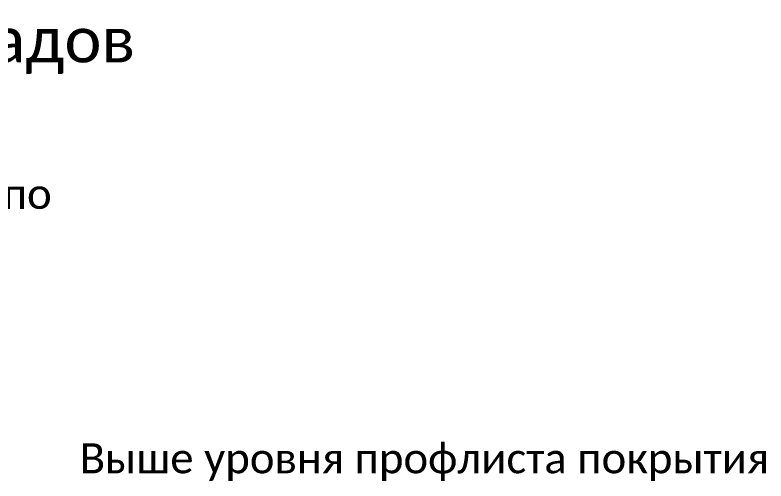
# Model space of a CAD drawing. Header units: millimetres. Extents: x -3689 to 3021565, y -698052 to -604547.
# Drawn here: x 2758552 to 2759053, y -668925 to -668614 of the extents above; entities that cross this region are included whole.
import ezdxf

# ---------------------------------------------------------------- set-up
doc = ezdxf.new("R2010")
doc.units = ezdxf.units.MM
doc.layers.add('A-DOOR-IDEN', color=12, linetype='Continuous')
doc.styles.add('Calibri', font='calibri.ttf')

msp = doc.modelspace()

# ---------------------------------------------------------------- texts
at = {"layer": 'A-DOOR-IDEN', "color": 250, "linetype": 'ByBlock', "ltscale": 500, "attachment_point": 5, "style": 'Calibri'}
for s, insert, char_height, width in [('Узлы крепления сэндвич-панелей на прямолинейных участках фасадов', (2757918.557436854, -668634.2562231419), 30, 1690.73966136825), ('Узел крепления сэндвич-панелей перегородки по осям Б, В, Г', (2758244.22748906, -668751.7566903343), 20, 692.3264608246973), ('Выше уровня профлиста покрытия', (2758825.315599168, -668912.0043905373, -2.76229047643557), 20, 692.3264608246973)]:
    msp.add_mtext(s, dxfattribs=dict(at, insert=insert, char_height=char_height, width=width))

doc.saveas('drawing.dxf')
